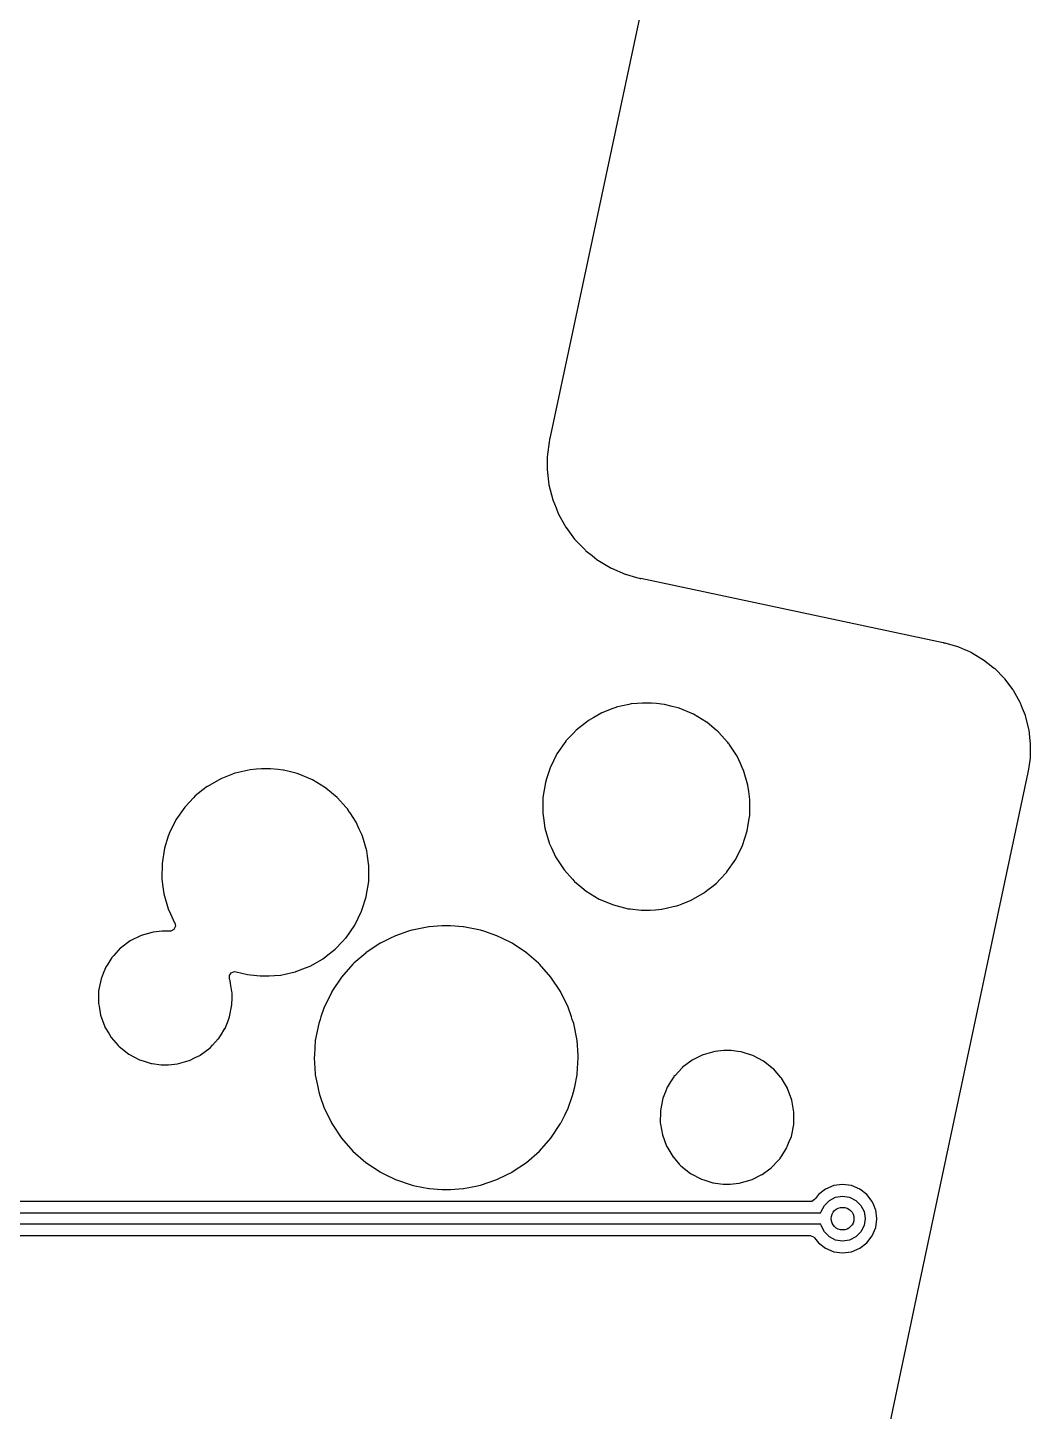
# Model space of a CAD drawing. Extents: x 0.6 to 14.8, y -5.2 to -0.6.
# Drawn here: x 5.977 to 6.675, y -4.241 to -3.277 of the extents above; entities that cross this region are included whole.
import ezdxf

# ---------------------------------------------------------------- set-up
doc = ezdxf.new("R2010")
doc.units = 0
doc.header["$MEASUREMENT"] = 0
doc.layers.add('BLACK', color=7, linetype='CONTINUOUS')

msp = doc.modelspace()

# ---------------------------------------------------------------- linework, layer by layer
at = {"layer": 'BLACK', "linetype": 'CONTINUOUS'}
for p, q in [((6.46368, -2.98277), (6.3405, -3.56229)), ((6.33995, -3.56414), (6.33966, -3.56612)), ((6.34, -3.56377), (6.33995, -3.56414)), ((6.34003, -3.56378), (6.34, -3.56377)), ((6.34015, -3.56356), (6.34003, -3.56378)), ((6.34027, -3.56322), (6.34015, -3.56356)), ((6.3404, -3.56276), (6.34027, -3.56322)), ((6.3405, -3.56229), (6.3404, -3.56276)), ((6.33847, -3.57437), (6.33844, -3.57642)), ((6.33966, -3.56612), (6.33847, -3.57437)), ((6.33844, -3.57642), (6.33833, -3.58476)), ((6.33833, -3.58476), (6.33833, -3.58508)), ((6.33833, -3.58508), (6.33959, -3.59572)), ((6.33959, -3.59572), (6.34222, -3.6061)), ((6.34222, -3.6061), (6.34449, -3.61179)), ((6.34449, -3.61179), (6.34605, -3.6157)), ((6.34605, -3.6157), (6.34619, -3.61605)), ((6.34619, -3.61605), (6.34625, -3.61616)), ((6.34625, -3.61616), (6.34625, -3.61616)), ((6.34625, -3.61616), (6.35136, -3.62529)), ((6.35136, -3.62529), (6.35136, -3.62529)), ((6.35136, -3.62529), (6.35143, -3.6254)), ((6.35143, -3.6254), (6.3515, -3.6255)), ((6.3515, -3.6255), (6.35745, -3.63347)), ((6.35745, -3.63347), (6.35783, -3.63398)), ((6.35783, -3.63398), (6.35994, -3.63614)), ((6.35994, -3.63614), (6.36501, -3.64134)), ((6.36501, -3.64134), (6.36531, -3.64165)), ((6.36531, -3.64165), (6.3696, -3.64504)), ((6.3696, -3.64504), (6.37324, -3.64791)), ((6.37324, -3.64791), (6.37372, -3.64828)), ((6.37372, -3.64828), (6.37938, -3.65165)), ((6.37938, -3.65165), (6.38214, -3.65329)), ((6.38214, -3.65329), (6.38293, -3.65376)), ((6.38293, -3.65376), (6.38304, -3.65381)), ((6.38304, -3.65381), (6.39265, -3.65794)), ((6.39265, -3.65794), (6.39265, -3.65794)), ((6.39265, -3.65794), (6.39277, -3.65799)), ((6.39277, -3.65799), (6.39289, -3.65802)), ((6.39289, -3.65802), (6.39289, -3.65802)), ((6.39289, -3.65802), (6.40057, -3.66019)), ((6.40057, -3.66019), (6.40246, -3.66072)), ((6.40246, -3.66072), (6.40248, -3.66073)), ((6.40248, -3.66073), (6.40308, -3.6609)), ((6.40308, -3.66088), (6.40313, -3.66087)), ((6.40308, -3.6609), (6.40308, -3.66088)), ((6.40313, -3.66087), (6.40354, -3.66099)), ((6.40354, -3.66099), (6.40357, -3.66082)), ((6.40357, -3.66082), (6.61422, -3.7056)), ((6.61422, -3.7056), (6.61422, -3.7056)), ((6.61422, -3.7056), (6.61446, -3.70565)), ((6.61446, -3.70565), (6.61489, -3.7059)), ((6.61489, -3.7059), (6.61527, -3.70586)), ((6.61527, -3.70586), (6.61529, -3.70587)), ((6.61529, -3.70587), (6.61529, -3.70585)), ((6.61529, -3.70585), (6.62421, -3.70837)), ((6.62421, -3.70837), (6.62469, -3.70854)), ((6.62469, -3.70854), (6.62901, -3.71039)), ((6.62901, -3.71039), (6.63028, -3.71094)), ((6.63028, -3.71094), (6.63333, -3.71225)), ((6.63333, -3.71225), (6.63378, -3.71248)), ((6.63378, -3.71248), (6.64186, -3.71729)), ((6.64186, -3.71729), (6.64228, -3.71757)), ((6.64228, -3.71757), (6.64868, -3.72262)), ((6.64868, -3.72262), (6.64966, -3.72339)), ((6.64966, -3.72339), (6.65004, -3.72373)), ((6.65004, -3.72373), (6.6566, -3.73047)), ((6.6566, -3.73047), (6.65693, -3.73086)), ((6.65693, -3.73086), (6.66256, -3.73839)), ((6.66256, -3.73839), (6.66283, -3.73881)), ((6.40111, -3.74801), (6.39686, -3.74832)), ((6.40468, -3.74774), (6.40111, -3.74801)), ((6.41105, -3.74774), (6.40468, -3.74774)), ((6.41457, -3.74809), (6.41105, -3.74774)), ((6.4198, -3.74862), (6.41457, -3.74809)), ((6.66283, -3.73881), (6.66743, -3.74702)), ((6.66743, -3.74702), (6.66765, -3.74748)), ((6.66765, -3.74748), (6.66915, -3.75124)), ((6.37072, -3.75776), (6.36713, -3.75981)), ((6.37629, -3.75458), (6.37072, -3.75776)), ((6.38398, -3.75158), (6.37629, -3.75458)), ((6.38613, -3.75075), (6.38398, -3.75158)), ((6.38627, -3.7507), (6.38613, -3.75075)), ((6.38613, -3.75075), (6.38613, -3.75075)), ((6.38646, -3.75065), (6.38627, -3.7507)), ((6.39514, -3.74869), (6.38646, -3.75065)), ((6.39672, -3.74833), (6.39514, -3.74869)), ((6.39686, -3.74832), (6.39672, -3.74833)), ((6.39686, -3.74832), (6.39686, -3.74832)), ((6.41995, -3.74864), (6.4198, -3.74862)), ((6.4198, -3.74862), (6.4198, -3.74862)), ((6.42538, -3.75001), (6.41995, -3.74864)), ((6.42961, -3.75109), (6.42538, -3.75001)), ((6.43033, -3.75127), (6.42961, -3.75109)), ((6.44021, -3.75541), (6.43033, -3.75127)), ((6.44937, -3.76097), (6.44021, -3.75541)), ((6.66915, -3.75124), (6.67113, -3.75621)), ((6.67113, -3.75621), (6.67129, -3.75669)), ((6.67129, -3.75669), (6.67357, -3.76569)), ((6.35857, -3.76652), (6.35664, -3.76858)), ((6.36562, -3.76097), (6.35857, -3.76652)), ((6.36687, -3.75998), (6.36562, -3.76097)), ((6.36699, -3.75989), (6.36687, -3.75998)), ((6.36687, -3.75998), (6.36687, -3.75998)), ((6.36713, -3.75981), (6.36699, -3.75989)), ((6.44948, -3.76106), (6.44937, -3.76097)), ((6.45627, -3.76672), (6.44948, -3.76106)), ((6.4576, -3.76782), (6.45627, -3.76672)), ((6.67357, -3.76569), (6.6736, -3.7658)), ((6.6736, -3.7658), (6.67369, -3.7663)), ((6.67369, -3.7663), (6.6746, -3.77394)), ((6.35123, -3.77433), (6.34513, -3.78313)), ((6.35144, -3.77411), (6.35123, -3.77433)), ((6.35664, -3.76858), (6.35144, -3.77411)), ((6.4577, -3.76793), (6.4576, -3.76782)), ((6.46419, -3.7752), (6.4577, -3.76793)), ((6.4577, -3.76793), (6.4577, -3.76793)), ((6.46473, -3.77581), (6.46419, -3.7752)), ((6.46481, -3.77593), (6.46473, -3.77581)), ((6.46502, -3.77626), (6.46481, -3.77593)), ((6.46481, -3.77593), (6.46481, -3.77593)), ((6.47061, -3.78477), (6.46502, -3.77626)), ((6.6746, -3.77394), (6.6748, -3.77564)), ((6.67483, -3.77615), (6.67476, -3.78088)), ((6.6748, -3.77564), (6.67483, -3.77615)), ((6.34513, -3.78313), (6.34039, -3.79273)), ((6.47289, -3.78973), (6.47061, -3.78477)), ((6.67466, -3.78606), (6.67335, -3.79511)), ((6.6747, -3.78555), (6.67466, -3.78606)), ((6.67471, -3.78477), (6.6747, -3.78555)), ((6.67476, -3.78088), (6.67471, -3.78477)), ((6.13139, -3.79417), (6.12094, -3.79653)), ((6.13153, -3.79416), (6.13139, -3.79417)), ((6.13578, -3.79384), (6.13153, -3.79416)), ((6.13153, -3.79416), (6.13153, -3.79416)), ((6.13935, -3.79358), (6.13578, -3.79384)), ((6.14572, -3.79358), (6.13935, -3.79358)), ((6.15087, -3.79409), (6.14572, -3.79358)), ((6.15448, -3.79446), (6.15087, -3.79409)), ((6.15462, -3.79447), (6.15448, -3.79446)), ((6.15448, -3.79446), (6.15448, -3.79446)), ((6.15858, -3.79548), (6.15462, -3.79447)), ((6.16411, -3.79688), (6.15858, -3.79548)), ((6.34035, -3.79287), (6.33788, -3.80058)), ((6.34039, -3.79273), (6.34035, -3.79287)), ((6.4747, -3.79365), (6.47289, -3.78973)), ((6.47509, -3.7945), (6.4747, -3.79365)), ((6.47809, -3.80478), (6.47509, -3.7945)), ((6.67318, -3.79607), (6.59729, -4.15312)), ((6.67333, -3.79522), (6.67313, -3.79558)), ((6.67313, -3.79558), (6.67318, -3.79607)), ((6.67335, -3.79511), (6.67333, -3.79522)), ((6.67335, -3.79511), (6.67335, -3.79511)), ((6.10154, -3.80582), (6.10067, -3.80651)), ((6.10166, -3.80573), (6.10154, -3.80582)), ((6.10154, -3.80582), (6.10154, -3.80582)), ((6.11096, -3.80041), (6.10166, -3.80573)), ((6.11928, -3.79718), (6.11096, -3.80041)), ((6.12081, -3.79658), (6.11928, -3.79718)), ((6.12094, -3.79653), (6.12081, -3.79658)), ((6.12081, -3.79658), (6.12081, -3.79658)), ((6.165, -3.79711), (6.16411, -3.79688)), ((6.17488, -3.80125), (6.165, -3.79711)), ((6.18404, -3.80681), (6.17488, -3.80125)), ((6.33713, -3.80294), (6.3354, -3.81351)), ((6.33788, -3.80058), (6.33713, -3.80294)), ((6.47869, -3.80921), (6.47809, -3.80478)), ((6.09192, -3.81377), (6.0861, -3.81995)), ((6.09325, -3.81236), (6.09192, -3.81377)), ((6.10067, -3.80651), (6.09325, -3.81236)), ((6.18415, -3.8069), (6.18404, -3.80681)), ((6.19209, -3.81351), (6.18415, -3.8069)), ((6.19227, -3.81366), (6.19209, -3.81351)), ((6.19237, -3.81377), (6.19227, -3.81366)), ((6.19818, -3.82028), (6.19237, -3.81377)), ((6.19237, -3.81377), (6.19237, -3.81377)), ((6.33539, -3.81445), (6.33526, -3.82422)), ((6.3354, -3.81365), (6.33539, -3.81445)), ((6.3354, -3.81351), (6.3354, -3.81365)), ((6.3354, -3.81365), (6.3354, -3.81365)), ((6.47945, -3.81479), (6.47869, -3.80921)), ((6.47939, -3.82611), (6.47953, -3.81539)), ((6.47953, -3.81539), (6.47945, -3.81479)), ((6.08591, -3.82016), (6.0798, -3.82896)), ((6.0861, -3.81995), (6.08591, -3.82016)), ((6.1994, -3.82165), (6.19818, -3.82028)), ((6.19948, -3.82177), (6.1994, -3.82165)), ((6.20074, -3.82368), (6.19948, -3.82177)), ((6.19948, -3.82177), (6.19948, -3.82177)), ((6.20109, -3.82422), (6.20074, -3.82368)), ((6.20528, -3.83061), (6.20109, -3.82422)), ((6.33526, -3.82422), (6.33528, -3.82436)), ((6.33528, -3.82436), (6.33573, -3.82765)), ((6.33528, -3.82436), (6.33528, -3.82436)), ((6.0798, -3.82896), (6.07506, -3.83857)), ((6.2075, -3.83542), (6.20528, -3.83061)), ((6.33573, -3.82765), (6.33671, -3.83483)), ((6.33671, -3.83483), (6.33971, -3.84512)), ((6.47767, -3.83668), (6.47931, -3.82664)), ((6.47931, -3.82664), (6.47937, -3.82625)), ((6.47937, -3.82625), (6.47939, -3.82611)), ((6.47937, -3.82625), (6.47937, -3.82625)), ((6.07444, -3.84052), (6.0718, -3.84877)), ((6.07502, -3.83871), (6.07444, -3.84052)), ((6.07506, -3.83857), (6.07502, -3.83871)), ((6.20925, -3.83922), (6.2075, -3.83542)), ((6.20976, -3.84033), (6.20925, -3.83922)), ((6.21276, -3.85062), (6.20976, -3.84033)), ((6.4744, -3.84688), (6.47767, -3.83668)), ((6.0718, -3.84877), (6.07008, -3.85934)), ((6.21327, -3.85437), (6.21276, -3.85062)), ((6.33971, -3.84512), (6.33977, -3.84525)), ((6.33977, -3.84525), (6.33977, -3.84525)), ((6.33977, -3.84525), (6.34133, -3.84863)), ((6.34133, -3.84863), (6.34419, -3.85484)), ((6.46967, -3.85649), (6.4744, -3.84688)), ((6.07008, -3.85934), (6.06994, -3.87006)), ((6.21417, -3.861), (6.21327, -3.85437)), ((6.21406, -3.87194), (6.2142, -3.86123)), ((6.2142, -3.86123), (6.21417, -3.861)), ((6.34419, -3.85484), (6.35006, -3.8638)), ((6.35006, -3.8638), (6.35016, -3.86391)), ((6.46356, -3.86529), (6.46967, -3.85649)), ((6.06994, -3.87006), (6.06996, -3.8702)), ((6.06996, -3.8702), (6.06996, -3.8702)), ((6.06996, -3.8702), (6.07047, -3.87401)), ((6.21234, -3.88251), (6.21406, -3.87194)), ((6.35016, -3.86391), (6.35016, -3.86391)), ((6.35016, -3.86391), (6.35592, -3.87036)), ((6.35592, -3.87036), (6.3572, -3.87179)), ((6.3572, -3.87179), (6.35731, -3.87188)), ((6.35731, -3.87188), (6.35731, -3.87189)), ((6.35731, -3.87189), (6.36246, -3.87617)), ((6.45305, -3.87559), (6.45622, -3.87309)), ((6.45622, -3.87309), (6.45869, -3.87047)), ((6.45869, -3.87047), (6.46346, -3.86539)), ((6.46346, -3.86539), (6.46356, -3.86529)), ((6.46346, -3.86539), (6.46346, -3.86539)), ((6.07047, -3.87401), (6.07138, -3.88067)), ((6.07138, -3.88067), (6.07438, -3.89095)), ((6.20934, -3.89189), (6.2123, -3.88265)), ((6.2123, -3.88265), (6.21234, -3.88251)), ((6.36246, -3.87617), (6.36543, -3.87864)), ((6.36543, -3.87864), (6.37459, -3.8842)), ((6.43851, -3.88504), (6.44781, -3.87972)), ((6.44781, -3.87972), (6.44961, -3.8783)), ((6.44961, -3.8783), (6.45305, -3.87559)), ((6.07438, -3.89095), (6.07444, -3.89108)), ((6.07444, -3.89108), (6.07444, -3.89108)), ((6.07444, -3.89108), (6.07603, -3.89453)), ((6.20434, -3.90232), (6.20908, -3.89272)), ((6.20908, -3.89272), (6.20934, -3.89189)), ((6.37459, -3.8842), (6.38447, -3.88834)), ((6.38447, -3.88834), (6.39485, -3.89098)), ((6.39485, -3.89098), (6.39499, -3.89099)), ((6.39499, -3.89099), (6.39499, -3.89099)), ((6.39499, -3.89099), (6.39619, -3.89111)), ((6.39619, -3.89111), (6.40375, -3.89187)), ((6.40375, -3.89187), (6.41012, -3.89187)), ((6.41012, -3.89187), (6.41369, -3.89161)), ((6.41369, -3.89161), (6.41794, -3.89129)), ((6.41794, -3.89129), (6.41808, -3.89128)), ((6.41794, -3.89129), (6.41794, -3.89129)), ((6.41808, -3.89128), (6.42618, -3.88945)), ((6.42618, -3.88945), (6.42839, -3.88895)), ((6.42839, -3.88895), (6.42853, -3.88892)), ((6.42853, -3.88892), (6.42992, -3.88838)), ((6.42992, -3.88838), (6.43234, -3.88744)), ((6.43234, -3.88744), (6.43851, -3.88504)), ((6.07603, -3.89453), (6.07886, -3.90068)), ((6.07886, -3.90068), (6.07894, -3.9008)), ((6.07894, -3.9008), (6.07895, -3.90082)), ((6.07895, -3.90082), (6.07941, -3.90319)), ((6.19823, -3.91112), (6.20434, -3.90232)), ((6.05564, -3.90949), (6.04798, -3.91327)), ((6.06387, -3.90717), (6.05564, -3.90949)), ((6.0702, -3.90659), (6.06387, -3.90717)), ((6.07514, -3.90659), (6.0702, -3.90659)), ((6.07525, -3.9066), (6.07514, -3.90659)), ((6.07532, -3.9066), (6.07525, -3.9066)), ((6.07629, -3.90654), (6.07532, -3.9066)), ((6.0784, -3.90537), (6.07629, -3.90654)), ((6.07941, -3.90319), (6.0784, -3.90537)), ((6.19556, -3.91396), (6.19813, -3.91123)), ((6.19813, -3.91123), (6.19823, -3.91112)), ((6.19813, -3.91123), (6.19813, -3.91123)), ((6.22883, -3.91166), (6.22214, -3.91496)), ((6.23281, -3.9097), (6.22883, -3.91166)), ((6.24177, -3.90666), (6.23281, -3.9097)), ((6.24408, -3.90587), (6.24177, -3.90666)), ((6.2442, -3.90583), (6.24408, -3.90587)), ((6.24408, -3.90587), (6.24408, -3.90587)), ((6.256, -3.90348), (6.2442, -3.90583)), ((6.25613, -3.90347), (6.256, -3.90348)), ((6.26493, -3.9029), (6.25613, -3.90347)), ((6.25613, -3.90347), (6.25613, -3.90347)), ((6.265, -3.90289), (6.26493, -3.9029)), ((6.26493, -3.9029), (6.26493, -3.9029)), ((6.271, -3.90289), (6.265, -3.90289)), ((6.27107, -3.9029), (6.271, -3.90289)), ((6.27988, -3.90347), (6.27107, -3.9029)), ((6.27107, -3.9029), (6.27107, -3.9029)), ((6.28, -3.90348), (6.27988, -3.90347)), ((6.27988, -3.90347), (6.27988, -3.90347)), ((6.2918, -3.90583), (6.28, -3.90348)), ((6.29192, -3.90587), (6.2918, -3.90583)), ((6.29424, -3.90666), (6.29192, -3.90587)), ((6.29192, -3.90587), (6.29192, -3.90587)), ((6.30319, -3.9097), (6.29424, -3.90666)), ((6.30717, -3.91166), (6.30319, -3.9097)), ((6.31386, -3.91496), (6.30717, -3.91166)), ((6.04102, -3.91851), (6.03648, -3.92342)), ((6.04114, -3.91838), (6.04102, -3.91851)), ((6.04798, -3.91327), (6.04114, -3.91838)), ((6.18442, -3.92403), (6.19078, -3.91902)), ((6.19078, -3.91902), (6.19089, -3.91893)), ((6.19089, -3.91893), (6.19556, -3.91396)), ((6.21203, -3.9217), (6.21193, -3.92178)), ((6.22203, -3.91501), (6.21203, -3.9217)), ((6.22214, -3.91496), (6.22203, -3.91501)), ((6.22214, -3.91496), (6.22214, -3.91496)), ((6.31398, -3.91501), (6.31386, -3.91496)), ((6.31386, -3.91496), (6.31386, -3.91496)), ((6.32398, -3.9217), (6.31398, -3.91501)), ((6.32407, -3.92178), (6.32398, -3.9217)), ((6.03225, -3.92954), (6.03078, -3.93187)), ((6.03525, -3.9248), (6.03225, -3.92954)), ((6.03534, -3.92465), (6.03525, -3.9248)), ((6.03525, -3.9248), (6.03525, -3.9248)), ((6.03648, -3.92342), (6.03534, -3.92465)), ((6.1675, -3.93308), (6.17318, -3.93087)), ((6.17318, -3.93087), (6.18177, -3.92597)), ((6.18177, -3.92597), (6.18236, -3.92563)), ((6.18236, -3.92563), (6.18248, -3.92556)), ((6.18236, -3.92563), (6.18236, -3.92563)), ((6.18248, -3.92556), (6.18442, -3.92403)), ((6.20298, -3.92963), (6.19505, -3.93867)), ((6.20376, -3.92895), (6.20298, -3.92963)), ((6.21193, -3.92178), (6.20376, -3.92895)), ((6.21193, -3.92178), (6.21193, -3.92178)), ((6.33225, -3.92895), (6.32407, -3.92178)), ((6.32407, -3.92178), (6.32407, -3.92178)), ((6.33302, -3.92963), (6.33225, -3.92895)), ((6.34095, -3.93867), (6.33302, -3.92963)), ((6.02762, -3.93981), (6.02595, -3.94818)), ((6.02907, -3.93616), (6.02762, -3.93981)), ((6.03072, -3.93204), (6.02907, -3.93616)), ((6.03078, -3.93187), (6.03072, -3.93204)), ((6.03072, -3.93204), (6.03072, -3.93204)), ((6.11698, -3.93755), (6.11832, -3.93554)), ((6.11708, -3.93995), (6.11698, -3.93755)), ((6.11746, -3.94098), (6.11708, -3.93995)), ((6.1178, -3.94298), (6.11746, -3.94098)), ((6.11832, -3.93554), (6.12058, -3.93471)), ((6.12058, -3.93471), (6.12169, -3.93483)), ((6.12169, -3.93483), (6.12952, -3.93681)), ((6.12952, -3.93681), (6.12966, -3.93683)), ((6.12966, -3.93683), (6.12966, -3.93683)), ((6.12966, -3.93683), (6.13178, -3.93704)), ((6.13178, -3.93704), (6.13842, -3.93771)), ((6.13842, -3.93771), (6.14479, -3.93771)), ((6.14479, -3.93771), (6.14836, -3.93745)), ((6.14836, -3.93745), (6.15261, -3.93713)), ((6.15261, -3.93713), (6.15275, -3.93712)), ((6.15261, -3.93713), (6.15261, -3.93713)), ((6.15275, -3.93712), (6.16064, -3.93533)), ((6.16064, -3.93533), (6.16306, -3.93479)), ((6.16306, -3.93479), (6.1632, -3.93475)), ((6.1632, -3.93475), (6.16363, -3.93459)), ((6.16363, -3.93459), (6.1675, -3.93308)), ((6.19505, -3.93867), (6.18837, -3.94867)), ((6.34763, -3.94867), (6.34095, -3.93867)), ((6.02595, -3.94818), (6.02592, -3.95097)), ((6.11876, -3.9486), (6.1178, -3.94298)), ((6.1189, -3.9494), (6.11876, -3.9486)), ((6.11886, -3.95305), (6.1189, -3.94958)), ((6.1189, -3.94958), (6.1189, -3.9494)), ((6.1189, -3.94958), (6.1189, -3.94958)), ((6.18831, -3.94879), (6.18594, -3.95359)), ((6.18837, -3.94867), (6.18831, -3.94878)), ((6.18831, -3.94878), (6.18831, -3.94879)), ((6.34769, -3.94878), (6.34763, -3.94867)), ((6.34769, -3.94879), (6.34769, -3.94878)), ((6.35006, -3.95359), (6.34769, -3.94879)), ((6.02592, -3.95097), (6.02584, -3.95653)), ((6.02584, -3.95653), (6.02584, -3.95672)), ((6.02584, -3.95672), (6.02587, -3.9569)), ((6.02587, -3.9569), (6.02621, -3.9589)), ((6.02587, -3.9569), (6.02587, -3.9569)), ((6.02621, -3.9589), (6.02729, -3.96514)), ((6.11712, -3.96632), (6.11879, -3.95794)), ((6.11879, -3.95794), (6.11886, -3.95305)), ((6.18305, -3.95946), (6.18072, -3.96632)), ((6.18594, -3.95359), (6.18305, -3.95946)), ((6.35295, -3.95946), (6.35006, -3.95359)), ((6.35528, -3.96632), (6.35295, -3.95946)), ((6.02729, -3.96514), (6.03024, -3.97316)), ((6.11421, -3.97362), (6.11605, -3.969)), ((6.11605, -3.969), (6.11712, -3.96632)), ((6.18015, -3.968), (6.17919, -3.97085)), ((6.18072, -3.96632), (6.18015, -3.968)), ((6.35585, -3.968), (6.35528, -3.96632)), ((6.35682, -3.97085), (6.35585, -3.968)), ((6.03024, -3.97316), (6.03033, -3.97331)), ((6.03033, -3.97331), (6.03033, -3.97331)), ((6.03033, -3.97331), (6.03322, -3.97815)), ((6.03322, -3.97815), (6.03461, -3.9805)), ((6.1094, -3.98148), (6.11073, -3.97937)), ((6.11073, -3.97937), (6.11386, -3.9744)), ((6.11386, -3.9744), (6.11396, -3.97425)), ((6.11396, -3.97425), (6.11421, -3.97362)), ((6.17919, -3.97085), (6.17684, -3.98264)), ((6.35916, -3.98264), (6.35682, -3.97085)), ((6.03461, -3.9805), (6.03473, -3.98063)), ((6.03473, -3.98063), (6.03473, -3.98063)), ((6.03473, -3.98063), (6.03963, -3.98622)), ((6.03963, -3.98622), (6.04024, -3.98692)), ((6.04024, -3.98692), (6.04695, -3.99221)), ((6.09676, -3.99286), (6.1036, -3.98775)), ((6.1036, -3.98775), (6.10524, -3.98598)), ((6.10524, -3.98598), (6.10928, -3.98161)), ((6.10928, -3.98161), (6.1094, -3.98148)), ((6.10928, -3.98161), (6.10928, -3.98161)), ((6.17683, -3.98277), (6.17617, -3.99286)), ((6.17684, -3.98264), (6.17683, -3.98277)), ((6.17683, -3.98277), (6.17683, -3.98277)), ((6.35917, -3.98277), (6.35916, -3.98264)), ((6.35983, -3.99286), (6.35917, -3.98277)), ((6.35917, -3.98277), (6.35917, -3.98277)), ((6.04695, -3.99221), (6.05451, -3.99619)), ((6.05451, -3.99619), (6.05691, -3.99693)), ((6.05691, -3.99693), (6.0625, -3.99867)), ((6.0625, -3.99867), (6.0625, -3.99867)), ((6.0625, -3.99867), (6.06267, -3.99872)), ((6.06267, -3.99872), (6.06284, -3.99874)), ((6.06284, -3.99874), (6.06284, -3.99874)), ((6.06284, -3.99874), (6.06333, -3.9988)), ((6.08088, -3.99896), (6.0891, -3.99664)), ((6.0891, -3.99664), (6.0893, -3.99654)), ((6.0893, -3.99654), (6.09314, -3.99464)), ((6.09314, -3.99464), (6.09633, -3.99307)), ((6.09633, -3.99307), (6.09676, -3.99286)), ((6.17617, -3.99286), (6.17605, -3.99464)), ((6.17605, -3.99464), (6.17606, -3.9948)), ((6.17606, -3.9948), (6.1768, -4.00603)), ((6.3592, -4.00603), (6.35994, -3.9948)), ((6.35995, -3.99464), (6.35983, -3.99286)), ((6.35994, -3.9948), (6.35995, -3.99464)), ((6.43924, -3.99643), (6.4324, -4.00154)), ((6.44544, -3.99337), (6.43924, -3.99643)), ((6.44674, -3.99273), (6.44544, -3.99337)), ((6.4469, -3.99265), (6.44674, -3.99273)), ((6.44674, -3.99273), (6.44674, -3.99273)), ((6.45512, -3.99033), (6.4469, -3.99265)), ((6.46146, -3.98975), (6.45512, -3.99033)), ((6.4664, -3.98975), (6.46146, -3.98975)), ((6.47118, -3.99032), (6.4664, -3.98975)), ((6.47316, -3.99055), (6.47118, -3.99032)), ((6.47333, -3.99057), (6.47316, -3.99055)), ((6.47316, -3.99055), (6.47316, -3.99055)), ((6.47351, -3.99062), (6.47333, -3.99057)), ((6.47613, -3.99144), (6.47351, -3.99062)), ((6.47351, -3.99062), (6.47351, -3.99062)), ((6.48149, -3.9931), (6.47613, -3.99144)), ((6.48905, -3.99708), (6.48149, -3.9931)), ((6.49576, -4.00237), (6.48905, -3.99708)), ((6.06333, -3.9988), (6.0696, -3.99954)), ((6.0696, -3.99954), (6.07454, -3.99954)), ((6.07454, -3.99954), (6.08088, -3.99896)), ((6.1768, -4.00603), (6.17684, -4.00665)), ((6.17684, -4.00665), (6.17849, -4.01496)), ((6.35751, -4.01496), (6.35916, -4.00665)), ((6.35916, -4.00665), (6.3592, -4.00603)), ((6.42651, -4.00796), (6.42425, -4.01154)), ((6.4266, -4.00781), (6.42651, -4.00796)), ((6.42651, -4.00796), (6.42651, -4.00796)), ((6.42736, -4.00699), (6.4266, -4.00781)), ((6.43228, -4.00167), (6.42736, -4.00699)), ((6.4324, -4.00154), (6.43228, -4.00167)), ((6.49588, -4.0025), (6.49576, -4.00237)), ((6.50109, -4.00845), (6.49588, -4.0025)), ((6.17849, -4.01496), (6.17899, -4.01746)), ((6.17899, -4.01746), (6.17919, -4.01844)), ((6.35682, -4.01844), (6.35701, -4.01746)), ((6.35701, -4.01746), (6.35751, -4.01496)), ((6.42198, -4.0152), (6.42068, -4.01844)), ((6.42204, -4.01504), (6.42198, -4.0152)), ((6.42198, -4.0152), (6.42198, -4.0152)), ((6.42425, -4.01154), (6.42204, -4.01504)), ((6.50139, -4.00879), (6.50109, -4.00845)), ((6.50148, -4.00895), (6.50139, -4.00879)), ((6.50567, -4.01598), (6.50148, -4.00895)), ((6.50148, -4.00895), (6.50148, -4.00895)), ((6.50576, -4.01613), (6.50567, -4.01598)), ((6.50567, -4.01598), (6.50567, -4.01598)), ((6.50872, -4.02415), (6.50576, -4.01613)), ((6.17919, -4.01844), (6.17923, -4.01856)), ((6.17923, -4.01856), (6.17923, -4.01856)), ((6.17923, -4.01856), (6.18006, -4.02101)), ((6.18006, -4.02101), (6.18305, -4.02983)), ((6.35295, -4.02983), (6.35595, -4.02101)), ((6.35595, -4.02101), (6.35678, -4.01856)), ((6.35678, -4.01856), (6.35682, -4.01844)), ((6.35678, -4.01856), (6.35678, -4.01856)), ((6.41888, -4.02297), (6.41721, -4.03135)), ((6.42068, -4.01844), (6.41888, -4.02297)), ((6.51016, -4.03257), (6.50872, -4.02415)), ((6.18305, -4.02983), (6.18547, -4.03473)), ((6.18547, -4.03473), (6.1881, -4.04007)), ((6.34799, -4.03989), (6.35053, -4.03473)), ((6.35053, -4.03473), (6.35295, -4.02983)), ((6.41719, -4.03329), (6.41711, -4.03883)), ((6.41721, -4.03135), (6.41719, -4.03329)), ((6.51005, -4.04111), (6.51014, -4.03444)), ((6.51014, -4.03444), (6.51016, -4.03274)), ((6.51016, -4.03274), (6.51016, -4.03257)), ((6.51016, -4.03274), (6.51016, -4.03274)), ((6.1881, -4.04007), (6.18837, -4.04062)), ((6.18837, -4.04062), (6.19505, -4.05062)), ((6.34095, -4.05062), (6.34763, -4.04062)), ((6.34763, -4.04062), (6.3479, -4.04007)), ((6.3479, -4.04007), (6.34799, -4.03989)), ((6.41711, -4.03883), (6.4171, -4.03989)), ((6.4171, -4.03989), (6.41713, -4.04007)), ((6.41713, -4.04007), (6.41728, -4.04093)), ((6.41713, -4.04007), (6.41713, -4.04007)), ((6.41728, -4.04093), (6.41855, -4.04831)), ((6.50838, -4.04948), (6.51005, -4.04111)), ((6.19505, -4.05062), (6.20298, -4.05966)), ((6.33302, -4.05966), (6.34095, -4.05062)), ((6.41855, -4.04831), (6.4215, -4.05632)), ((6.4215, -4.05632), (6.42159, -4.05648)), ((6.42159, -4.05648), (6.42159, -4.05648)), ((6.42159, -4.05648), (6.42578, -4.06351)), ((6.50522, -4.05742), (6.50559, -4.05648)), ((6.50559, -4.05648), (6.50692, -4.05315)), ((6.50692, -4.05315), (6.50838, -4.04948)), ((6.20298, -4.05966), (6.21203, -4.06759)), ((6.32398, -4.06759), (6.33302, -4.05966)), ((6.42578, -4.06351), (6.42587, -4.06366)), ((6.42587, -4.06366), (6.42599, -4.0638)), ((6.42599, -4.0638), (6.42599, -4.0638)), ((6.42599, -4.0638), (6.43035, -4.06878)), ((6.49901, -4.06642), (6.50054, -4.06477)), ((6.50054, -4.06477), (6.50066, -4.06464)), ((6.50054, -4.06477), (6.50054, -4.06477)), ((6.50066, -4.06464), (6.50166, -4.06305)), ((6.50166, -4.06305), (6.50512, -4.05757)), ((6.50512, -4.05757), (6.50522, -4.05742)), ((6.21203, -4.06759), (6.22203, -4.07427)), ((6.22203, -4.07427), (6.22214, -4.07433)), ((6.22214, -4.07433), (6.22214, -4.07433)), ((6.22214, -4.07433), (6.22557, -4.07602)), ((6.31043, -4.07602), (6.31386, -4.07433)), ((6.31386, -4.07433), (6.31398, -4.07427)), ((6.31386, -4.07433), (6.31386, -4.07433)), ((6.31398, -4.07427), (6.32398, -4.06759)), ((6.43035, -4.06878), (6.4315, -4.07008)), ((6.4315, -4.07008), (6.43821, -4.07537)), ((6.43821, -4.07537), (6.44577, -4.07935)), ((6.48802, -4.07602), (6.49432, -4.07132)), ((6.49432, -4.07132), (6.49472, -4.07102)), ((6.49472, -4.07102), (6.49486, -4.07091)), ((6.49472, -4.07102), (6.49472, -4.07102)), ((6.49486, -4.07091), (6.49901, -4.06642)), ((6.22557, -4.07602), (6.23281, -4.07959)), ((6.23281, -4.07959), (6.2442, -4.08346)), ((6.2442, -4.08346), (6.24433, -4.08349)), ((6.24433, -4.08349), (6.24433, -4.08349)), ((6.24433, -4.08349), (6.24608, -4.08383)), ((6.24608, -4.08383), (6.256, -4.08581)), ((6.28, -4.08581), (6.28992, -4.08383)), ((6.28992, -4.08383), (6.29167, -4.08349)), ((6.29167, -4.08349), (6.2918, -4.08346)), ((6.29167, -4.08349), (6.29167, -4.08349)), ((6.2918, -4.08346), (6.30319, -4.07959)), ((6.30319, -4.07959), (6.31043, -4.07602)), ((6.44577, -4.07935), (6.44738, -4.07985)), ((6.44738, -4.07985), (6.45376, -4.08183)), ((6.45376, -4.08183), (6.45376, -4.08183)), ((6.45376, -4.08183), (6.45393, -4.08188)), ((6.45393, -4.08188), (6.4541, -4.0819)), ((6.4541, -4.0819), (6.4541, -4.0819)), ((6.4541, -4.0819), (6.45553, -4.08207)), ((6.45553, -4.08207), (6.46086, -4.0827)), ((6.46086, -4.0827), (6.4658, -4.0827)), ((6.4658, -4.0827), (6.47214, -4.08212)), ((6.47214, -4.08212), (6.48036, -4.0798)), ((6.48036, -4.0798), (6.48117, -4.0794)), ((6.48117, -4.0794), (6.48786, -4.0761)), ((6.48786, -4.0761), (6.48802, -4.07602)), ((6.48786, -4.0761), (6.48786, -4.0761)), ((6.53794, -4.08374), (6.53218, -4.08612)), ((6.54411, -4.08292), (6.53794, -4.08374)), ((6.55028, -4.08374), (6.54411, -4.08292)), ((6.55603, -4.08612), (6.55028, -4.08374)), ((6.52146, -4.09494), (5.90161, -4.09494)), ((6.256, -4.08581), (6.25613, -4.08582)), ((6.25613, -4.08582), (6.25613, -4.08582)), ((6.25613, -4.08582), (6.26493, -4.08639)), ((6.26493, -4.08639), (6.26493, -4.08639)), ((6.26493, -4.08639), (6.265, -4.0864)), ((6.265, -4.0864), (6.271, -4.0864)), ((6.271, -4.0864), (6.27107, -4.08639)), ((6.27107, -4.08639), (6.27988, -4.08582)), ((6.27107, -4.08639), (6.27107, -4.08639)), ((6.27988, -4.08582), (6.28, -4.08581)), ((6.27988, -4.08582), (6.27988, -4.08582)), ((6.52257, -4.09478), (6.52146, -4.09494)), ((6.52456, -4.09341), (6.52257, -4.09478)), ((6.52513, -4.09267), (6.52456, -4.09341)), ((6.52725, -4.08991), (6.52513, -4.09267)), ((6.53218, -4.08612), (6.52725, -4.08991)), ((6.53137, -4.09751), (6.53485, -4.09403)), ((6.53485, -4.09403), (6.53924, -4.09179)), ((6.53924, -4.09179), (6.54411, -4.09102)), ((6.54411, -4.09102), (6.54897, -4.09179)), ((6.54897, -4.09179), (6.55336, -4.09403)), ((6.55336, -4.09403), (6.55685, -4.09751)), ((6.56097, -4.08991), (6.55603, -4.08612)), ((6.56476, -4.09485), (6.56097, -4.08991)), ((6.56581, -4.0974), (6.56476, -4.09485)), ((5.38474, -4.10283), (6.52898, -4.10283)), ((6.52898, -4.10283), (6.52913, -4.1019)), ((6.52913, -4.1019), (6.53137, -4.09751)), ((6.55685, -4.09751), (6.55909, -4.1019)), ((6.55909, -4.1019), (6.55986, -4.10677)), ((6.56701, -4.10029), (6.56581, -4.0974)), ((6.56714, -4.1006), (6.56701, -4.10029)), ((6.56795, -4.10677), (6.56714, -4.1006)), ((6.52898, -4.11071), (5.38311, -4.11071)), ((6.52913, -4.11164), (6.52898, -4.11071)), ((6.53137, -4.11603), (6.52913, -4.11164)), ((6.55909, -4.11164), (6.55685, -4.11603)), ((6.55986, -4.10677), (6.55909, -4.11164)), ((6.56476, -4.11869), (6.56714, -4.11294)), ((6.56714, -4.11294), (6.56791, -4.10712)), ((6.56791, -4.10712), (6.56792, -4.10702)), ((6.56792, -4.10702), (6.56795, -4.10677)), ((5.51954, -4.1186), (6.52146, -4.1186)), ((6.52146, -4.1186), (6.52375, -4.11934)), ((6.52375, -4.11934), (6.52456, -4.12012)), ((6.52456, -4.12012), (6.52725, -4.12363)), ((6.52725, -4.12363), (6.53218, -4.12742)), ((6.53485, -4.11951), (6.53137, -4.11603)), ((6.53924, -4.12175), (6.53485, -4.11951)), ((6.54411, -4.12252), (6.53924, -4.12175)), ((6.54897, -4.12175), (6.54411, -4.12252)), ((6.55336, -4.11951), (6.54897, -4.12175)), ((6.55685, -4.11603), (6.55336, -4.11951)), ((6.55603, -4.12742), (6.56097, -4.12363)), ((6.56097, -4.12363), (6.56476, -4.11869)), ((6.53218, -4.12742), (6.53794, -4.1298)), ((6.53794, -4.1298), (6.54411, -4.13061)), ((6.54411, -4.13061), (6.55028, -4.1298)), ((6.55028, -4.1298), (6.55603, -4.12742)), ((6.59729, -4.15312), (6.5503, -4.37415))]:
    msp.add_line(p, q, dxfattribs=at)
at = {"layer": 'BLACK'}
msp.add_circle((6.54411, -4.10677), 0.007874, dxfattribs=at)

doc.saveas('drawing.dxf')
